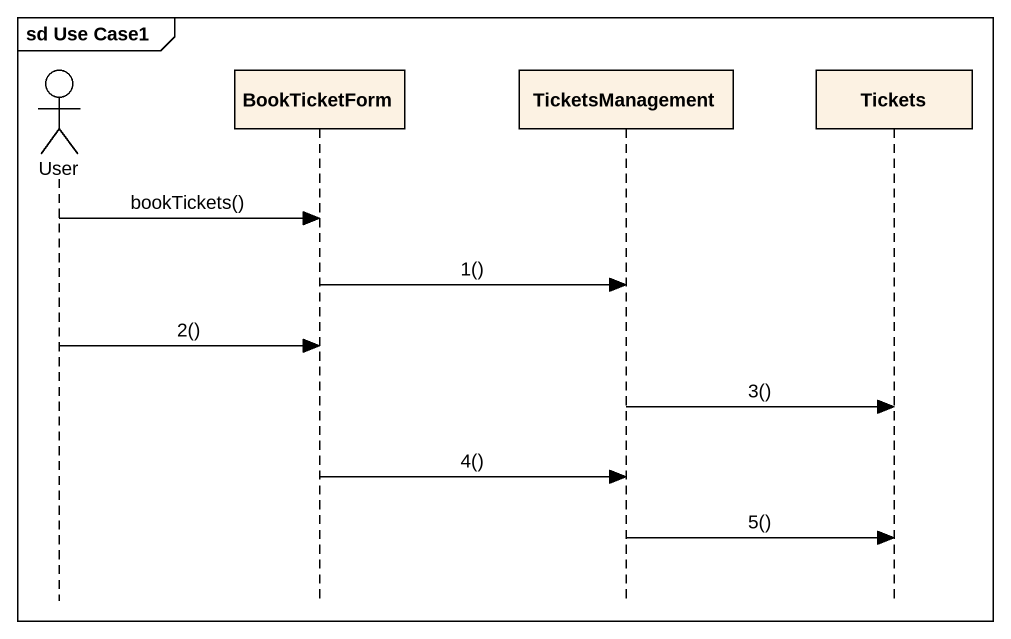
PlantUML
@startuml
mainframe sd Use Case1
hide footbox
actor User
participant BookTicketForm
participant TicketsManagement
participant Tickets

User -> BookTicketForm : bookTickets()
BookTicketForm -> TicketsManagement : 1()
User -> BookTicketForm : 2()
TicketsManagement -> Tickets : 3()
BookTicketForm -> TicketsManagement : 4()
TicketsManagement -> Tickets : 5()
@enduml
